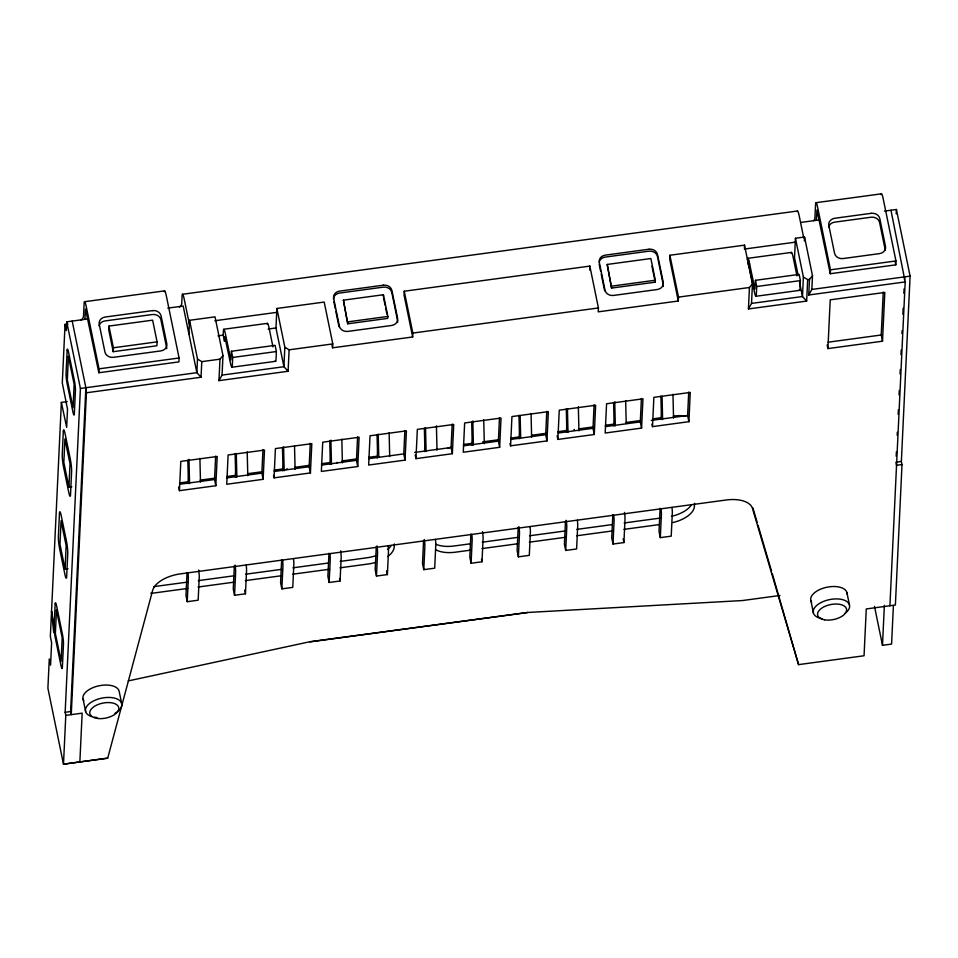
<?xml version="1.0" encoding="UTF-8"?>
<svg xmlns="http://www.w3.org/2000/svg" width="958" height="958" viewBox="0 0 958 958"><rect width="100%" height="100%" fill="white"/><g stroke="black" fill="none" stroke-linecap="round" stroke-linejoin="round"><path stroke-width="1.44" d="M187.049 572.453L185.972 595.481L187.241 601.672L198.162 600.199L199.24 577.183A8.131 0.91 82.3 0 0 198.725 570.058M188.079 483.61L188.223 477.647A18.489 2.072 82.3 0 0 188.211 475.479L187.84 460.163M235.381 477.204L235.524 471.24A18.489 2.072 82.3 0 0 235.524 469.073L235.141 453.769M282.694 470.797L282.838 464.846A18.489 2.072 82.3 0 0 282.826 462.666L282.454 447.362M329.995 464.402L330.139 458.439A18.489 2.072 82.3 0 0 330.127 456.259L329.756 440.955M377.308 457.996L377.44 452.032A18.489 2.072 82.3 0 0 377.44 449.853L377.057 434.549M424.61 451.589L424.753 445.626A18.489 2.072 82.3 0 0 424.741 443.446L424.37 428.142M471.911 445.183L472.054 439.219A18.489 2.072 82.3 0 0 472.054 437.052L471.671 421.748M519.224 438.776L519.368 432.824A18.489 2.072 82.3 0 0 519.356 430.645L518.985 415.341M566.525 432.381L566.669 426.418A18.489 2.072 82.3 0 0 566.669 424.238L566.286 408.934M613.839 425.975L613.982 420.011A18.489 2.072 82.3 0 0 613.97 417.832L613.599 402.528M661.14 419.568L661.283 413.605A18.489 2.072 82.3 0 0 661.283 411.425L660.9 396.121M67.192 401.641L61.372 402.42L50.343 636.519L51.612 642.71L50.558 665.151L49.277 658.948L47.9 688.227L63.491 764.173L107.703 758.161L152.645 590.391A27.71 14.31 -11.6 0 1 180.344 573.878L726.188 499.992A27.71 14.31 -11.6 0 1 752.497 508.435L798.565 664.636L864.056 655.763L866.271 608.953L895.383 605.013L902.005 464.558L901.358 461.457L910.1 276.132L896.425 209.491L884.462 211.107M67.958 323.996L65.048 324.391L62.294 382.913L67.515 409.234L66.665 427.352L61.372 402.42M87.897 318.954L66.737 321.816L66.33 330.594L65.048 324.391M65.06 569.088L66.162 545.677L61.072 520.889L59.971 544.288L65.06 569.088L67.97 568.693M68.916 487.155L70.018 463.744L64.928 438.956L63.827 462.367L68.916 487.155L71.826 486.76M107.703 758.161L63.491 764.173L65.791 715.375L65.156 712.285L80.412 388.457L66.737 321.816M84.927 319.349L85.525 309.039L98.842 372.734L178.906 361.896L179.086 357.993L166.357 296.01A11.089 1.233 82.3 0 0 164.249 291.687M85.873 387.715L86.424 392.768L71.251 714.644L70.605 711.543L85.873 387.715L72.197 321.074M79.861 761.933L82.16 713.159L65.791 715.375M98.842 372.734L99.033 368.83L86.304 306.847A11.089 1.233 82.3 0 0 84.124 303.399L83.526 316.08A11.089 5.724 -11.6 0 1 80.795 320.188M108.949 326.079L108.769 329.983L113.224 351.682L156.884 345.766L157.076 341.862L152.621 320.164L108.949 326.079L113.403 347.778L113.224 351.682M179.433 490.664L180.811 461.397L217.203 456.475L215.825 485.73L179.433 490.664L178.667 486.939M188.906 333.947L189.552 320.295L215.023 316.847L222.974 355.586L222.064 375.093L218.963 380.637L288.107 371.273L289.112 349.814L284.837 347.215L276.886 308.464L324.199 302.069L332.785 343.91L332.606 347.814L412.659 336.976L412.838 333.073L404.252 291.22L589.841 266.096L598.427 307.949L598.247 311.841L678.3 301.004L678.492 297.112L669.893 255.259L744.498 245.164L752.449 283.903L751.527 303.411L748.438 308.955L806.66 301.075L807.666 279.616L803.391 277.006L795.439 238.267L804.54 237.033L812.492 275.784L811.845 289.436L808.756 294.98L905.19 281.927L890.964 210.233M189.552 320.295L197.504 359.034L196.869 372.686L201.048 377.248L86.424 392.768M187.241 601.672L188.331 578.656A8.131 0.91 82.3 0 0 187.984 572.932M201.048 377.248L201.779 361.645L197.504 359.034M218.963 380.637L219.981 359.178L222.974 355.586M215.825 485.73L214.544 479.527L215.646 456.128M231.441 351.251L232.71 357.454L232.327 365.645A10.346 1.162 82.3 0 1 230.291 362.435L224.783 336.581L224.471 341.323L223.202 335.12L223.406 330.821A10.346 1.162 82.3 0 1 225.441 334.043L230.89 359.873L231.441 351.251L275.114 345.347L276.383 351.538L276 359.741A10.346 1.162 82.3 0 1 275.162 360.819M246.206 565.052A8.131 0.91 82.3 0 1 246.553 570.776L245.464 593.792L234.554 595.277L235.632 572.249A8.131 0.91 82.3 0 0 235.105 565.124M263.127 479.323L264.504 450.068L228.112 454.99L226.735 484.257L263.127 479.323L261.857 473.132L262.959 449.721M288.107 371.273L283.927 366.722L275.964 327.971L276.886 308.464M274.048 477.85L275.425 448.584L311.817 443.662L310.428 472.929L274.048 477.85L273.533 475.372M284.837 347.215L283.927 366.722L222.064 375.093M281.664 559.652L280.586 582.668L281.856 588.871L292.777 587.386L293.855 564.37A8.131 0.91 82.3 0 0 293.507 558.646M281.856 588.871L282.945 565.855A8.131 0.91 82.3 0 0 282.598 560.131M310.428 472.929L309.159 466.726L310.26 443.315M328.977 553.245L327.887 576.261L329.157 582.464L340.078 580.991L341.168 557.963A8.131 0.91 82.3 0 0 340.641 550.838M329.157 582.464L330.247 559.448A8.131 0.91 82.3 0 0 329.899 553.724M343.395 300.153L347.754 323.804L387.774 318.379L387.87 316.439L383.416 294.741L343.395 300.153L347.754 323.804M357.741 466.522L359.118 437.255L322.726 442.189L321.349 471.444L357.741 466.522L356.472 460.319L357.574 436.908M383.332 296.693L383.416 294.741M388.122 545.844A8.131 0.91 82.3 0 1 388.469 551.569L387.391 574.584L376.47 576.057L377.56 553.041A8.131 0.91 82.3 0 0 377.033 545.916M404.252 291.22L404.072 295.124L412.659 336.976M394.337 543.94L394.193 546.91A25.866 13.364 -11.6 0 1 387.822 556.49M405.042 460.115L406.42 430.849L370.039 435.782L368.65 465.037L405.042 460.115L403.773 453.912L404.875 430.501M415.964 458.642L417.341 429.376L453.733 424.454L452.356 453.709L415.964 458.642L415.197 454.918M423.592 540.432L422.502 563.46L423.771 569.651L434.692 568.178L435.782 545.162A8.131 0.91 82.3 0 0 435.435 539.438M423.771 569.651L424.861 546.635A8.131 0.91 82.3 0 0 424.334 539.51M452.356 453.709L451.074 447.506L452.188 424.107M470.893 534.037L469.803 557.053L471.085 563.256L481.994 561.771L483.083 538.755A8.131 0.91 82.3 0 0 482.557 531.63M471.085 563.256L472.162 540.228A8.131 0.91 82.3 0 0 471.827 534.504M499.657 447.302L501.034 418.047L464.654 422.969L463.265 452.236L499.657 447.302L498.388 441.111L499.489 417.7M510.578 445.829L511.955 416.562L548.347 411.641L546.97 440.908L510.578 445.829L510.063 443.35M530.049 526.625A8.131 0.91 82.3 0 1 530.385 532.349L529.307 555.365L518.386 556.849L519.476 533.834A8.131 0.91 82.3 0 0 518.949 526.696M546.97 440.908L545.689 434.704L546.79 411.293M557.879 439.423L559.256 410.168L595.648 405.234L594.271 434.501L557.879 439.423L557.113 435.71M565.507 521.224L564.418 544.24L565.699 550.443L576.608 548.97L577.698 525.942A8.131 0.91 82.3 0 0 577.351 520.218M565.699 550.443L566.777 527.427A8.131 0.91 82.3 0 0 566.25 520.302M589.661 270L589.841 266.096M594.271 434.501L593.002 428.298L594.104 404.887M607.216 264.444L611.575 288.083L655.248 282.179L655.332 280.227L650.877 258.528L607.216 264.444L611.575 288.083M612.809 514.817L611.731 537.845L613 544.036L623.921 542.563L624.999 519.547A8.131 0.91 82.3 0 0 624.484 512.41M613 544.036L614.09 521.02A8.131 0.91 82.3 0 0 613.743 515.296M641.573 428.094L642.962 398.827L606.57 403.761L605.193 433.016L641.573 428.094L640.303 421.891L641.405 398.48M652.494 426.621L653.871 397.354L690.263 392.433L688.886 421.688L652.494 426.621L651.991 424.131M669.893 255.259L669.714 259.163L678.3 301.004M671.965 507.417A8.131 0.91 82.3 0 1 672.312 513.141L671.223 536.157L660.313 537.63L661.391 514.614A8.131 0.91 82.3 0 0 661.044 508.89M688.886 421.688L687.616 415.485L688.718 392.085M694.55 503.309L694.418 506.267A25.866 13.364 -11.6 0 1 672.732 522.565M744.378 247.763L744.498 245.164M799.176 289.879A10.346 1.162 82.3 0 0 800.002 288.801L800.397 280.598L799.116 274.407L755.455 280.311L756.724 286.514L756.341 294.705A10.346 1.162 82.3 0 1 754.293 291.495L749.276 267.007L749.455 263.103A10.346 1.162 82.3 0 0 748.246 258.804L747.791 258.325L747.42 259.881M748.438 308.955L749.443 287.496L752.449 283.903M755.455 280.311L754.904 288.933L749.455 263.103M795.439 238.267L794.517 257.774L798.062 274.994M804.361 240.937L804.54 237.033M803.391 277.006L802.481 296.525L806.66 301.075M808.756 294.98L809.486 279.377L812.492 275.784M816.36 220.328L816.958 210.018L830.275 273.713L895.778 264.851L895.958 260.947L883.24 198.953A11.089 1.233 82.3 0 0 881.132 194.642M830.275 273.713L830.466 269.821L817.737 207.826A11.089 1.233 82.3 0 0 815.545 204.377L814.911 218.029A9.233 4.766 -11.6 0 1 813.57 220.639M827.916 348.592L830.215 299.83L884.809 292.441L882.51 341.204L827.916 348.592L827.161 344.88M882.51 341.204L881.228 335.001L883.252 292.154M896.209 213.885L896.425 209.491M893.395 605.6L891.587 644.075L882.486 645.309L884.366 605.348M896.185 456.212L896.401 451.733M897.179 435.291L897.311 432.309M898.161 414.371L898.376 409.88M899.071 394.935L899.287 390.457M900.065 374.015L900.269 369.537M900.975 354.592L901.191 350.101M901.969 333.659L902.101 330.678M902.879 314.236L903.166 308.26M903.861 293.316L904.077 288.825M904.496 279.868L904.639 276.874M889.922 605.743L905.19 281.927M748.713 265.857L747.611 258.54M336.701 463.157L337.204 462.319M573.734 430.298L574.357 429.435M286.131 469.671L287.22 468.737M128.24 680.922L309.961 641.716L527.774 612.473L742.39 600.558L779.968 595.481M84.508 301.722L164.572 290.885M815.941 202.701L881.444 193.827M182.487 294.274L797.475 211.011M167.794 308.129L183.182 306.045L196.869 372.686L80.412 388.457M800.972 222.412L819.27 219.933M214.843 320.738L276.706 312.368M744.306 249.068L795.26 242.17M223.777 329.253L267.438 323.349M749.276 267.007L747.791 258.325L791.452 252.409M113.403 347.778L157.076 341.862M218.005 335.827L223.202 335.12M268.168 329.025L275.964 327.971M347.838 321.852L387.87 316.439M611.671 286.143L655.332 280.227M99.033 368.83L179.086 357.993M830.466 269.821L895.958 260.947M201.779 361.645L219.981 359.178M232.71 357.454L276.383 351.538M289.112 349.814L332.785 343.91M412.838 333.073L598.427 307.949M678.492 297.112L749.443 287.496M756.724 286.514L800.397 280.598M807.666 279.616L809.486 279.377M231.956 367.213L275.629 361.31M755.97 296.273L799.643 290.37M811.845 289.436L910.1 276.132M751.527 303.411L802.481 296.525L799.535 282.167M828.119 342.198L881.228 335.001M179.481 482.94L188.343 481.742M200.174 480.138L214.963 478.138M226.783 476.533L235.656 475.336M247.487 473.731L262.264 471.731M274.096 470.127L282.957 468.929M294.789 467.324L309.566 465.325M321.397 463.72L330.271 462.522M342.09 460.918L356.879 458.918M368.71 457.325L373.141 456.715A25.866 13.364 -11.6 0 1 377.548 456.331M463.433 444.5L472.306 443.291M482.652 441.889L498.914 439.698M510.734 438.093L519.607 436.896M531.439 435.291L546.216 433.291M558.047 431.687L566.908 430.489M578.74 428.885L593.529 426.885M605.348 425.28L614.222 424.083M626.053 422.478L640.83 420.478M652.661 418.886L661.523 417.676M179.613 484.257L214.544 479.527M226.914 477.862L261.857 473.132M274.228 471.456L309.159 466.726M321.529 465.049L356.472 460.319M368.842 458.642L403.773 453.912M414.694 452.439L451.074 447.506M463.456 445.841L498.388 441.111M510.758 439.435L545.689 434.704M558.059 433.028L593.002 428.298M605.372 426.621L640.303 421.891M651.224 420.418L687.616 415.485M895.91 462.199L901.358 461.457M902.005 464.558L896.544 465.289L896.113 463.229M153.927 586.631L187.936 582.033M198.282 580.632L233.764 575.83M245.583 574.225L282.55 569.22M292.897 567.819L328.378 563.017M340.198 561.412L366.806 557.807A25.866 13.364 -11.6 0 0 375.56 555.808M470.402 543.785L454.14 545.988A25.866 13.364 -11.6 0 1 435.818 544.216M482.233 542.192L517.715 537.378M529.534 535.785L565.016 530.983M576.848 529.379L612.33 524.577M624.149 522.972L661.116 517.967M187.72 588.428L155.208 592.834A25.866 13.364 -11.6 0 1 150.789 593.218M198.078 587.026L233.548 582.225M245.38 580.62L280.862 575.818M292.693 574.213L329.648 569.22M339.994 567.819L368.088 564.011A25.866 13.364 -11.6 0 0 375.416 562.454M470.198 550.191L455.421 552.191A25.866 13.364 -11.6 0 1 436.13 549.952M482.03 548.587L517.512 543.785M529.331 542.18L566.286 537.175M576.644 535.773L612.114 530.971M623.945 529.379L659.427 524.565M65.156 712.285L70.605 711.543M309.949 641.884L527.774 612.473M748.857 265.665L748.246 263.055M752.916 507.968L757.143 522.302M757.982 525.164L771.501 571.028M772.352 573.89L798.565 664.636M895.191 261.965L895.778 264.851M885.324 250.337L879.588 222.448A7.389 6.275 2.7 0 0 871.038 217.227L834.658 222.16A7.389 6.275 2.7 0 0 828.646 227.154M803.75 238.015L799.259 216.137A11.089 1.233 82.3 0 0 797.295 211.251M874.498 606.39L882.486 645.309M796.972 275.916L793.128 257.187A10.346 1.162 82.3 0 0 791.152 253.163M846.884 592.451L849.435 604.845M810.887 600.69L813.438 613.084M651.979 266.264L655.248 282.179M660.313 537.63L659.032 531.439L660.122 508.243M599.205 264.276L600.642 271.246M601.217 274.036L604.654 290.777M623.155 538.839L623.921 542.563M518.386 556.849L517.116 550.646L518.194 527.355M481.491 559.292L481.994 561.771M383.619 298.13L385.104 305.363M385.703 308.26L386.888 314.044M333.851 301.638L335.288 308.608M335.851 311.398L339 326.738M386.625 570.86L387.391 574.584M332.007 344.928L332.606 347.814M376.47 576.057L375.201 569.866L376.278 546.563M339.575 578.512L340.078 580.991M272.958 346.856L269.114 328.127A10.346 1.162 82.3 0 0 267.15 324.103M244.697 590.08L245.464 593.792M189.373 324.187L184.283 299.399A11.089 1.233 82.3 0 0 182.092 295.95L181.733 303.758A9.233 4.766 -11.6 0 1 179.457 307.171M234.554 595.277L233.273 589.074L234.339 565.663M121.642 703.376L119.091 690.969A18.477 9.544 -11.6 0 0 96.83 686.311A18.477 9.544 -11.6 0 0 83.837 700.741M83.095 699.208L85.645 711.614M747.791 258.325L748.928 265.773M747.994 258.409L749.012 265.977M748.246 258.804L749.096 266.252M811.63 602.223A18.477 9.544 -11.6 0 1 826.179 587.386A18.477 9.544 -11.6 0 1 847.076 594.104M821.94 618.64A18.477 9.544 -11.6 0 1 816.479 605.66A18.477 9.544 -11.6 0 1 842.669 599.672A18.477 9.544 -11.6 0 1 845.076 613.348M91.597 716.548A18.477 9.544 -11.6 0 1 90.723 702.585A18.477 9.544 -11.6 0 1 117.187 699.005A18.477 9.544 -11.6 0 1 114.984 713.375M96.986 717.494A18.477 9.544 -11.6 0 1 94.147 717.171M333.456 299.147A7.389 6.275 2.7 0 1 339.575 293.052L383.236 287.149A7.389 6.275 2.7 0 1 391.786 292.358L397.51 320.247A7.389 6.275 2.7 0 1 397.51 322.427M599.217 262.097A7.389 6.275 2.7 0 1 605.216 257.091L648.877 251.176A7.389 6.275 2.7 0 1 657.428 256.397L663.164 284.286A7.389 6.275 2.7 0 1 663.152 286.466M391.175 545.593A25.866 13.364 -11.6 0 1 387.499 549.545M691.389 504.95A25.866 13.364 -11.6 0 1 671.462 516.362M447.649 448.452A25.866 13.364 -11.6 0 1 451.721 446.895M673.354 416.083A25.866 13.364 -11.6 0 1 686 416.179M166.74 348.724A7.389 6.275 2.7 0 0 166.62 347.634L160.896 319.733A7.389 6.275 2.7 0 0 152.346 314.523L105.045 320.93A7.389 6.275 2.7 0 0 99.033 325.936M331.42 464.379A25.866 2.886 82.3 0 0 331.408 461.325L330.929 441.854A7.389 0.826 82.3 0 1 330.989 440.117M342.341 462.894A25.866 2.886 82.3 0 0 342.329 459.852L341.85 440.369A7.389 0.826 82.3 0 1 341.862 439.099M199.947 458.307A7.389 0.826 82.3 0 0 199.935 459.589L200.414 479.06A25.866 2.886 82.3 0 1 200.414 482.114M189.504 483.586A25.866 2.886 82.3 0 0 189.492 480.545L189.013 461.061A7.389 0.826 82.3 0 1 189.073 459.337M247.248 451.901A7.389 0.826 82.3 0 0 247.236 453.182L247.715 472.653A25.866 2.886 82.3 0 1 247.727 475.707M236.806 477.18A25.866 2.886 82.3 0 0 236.794 474.138L236.315 454.655A7.389 0.826 82.3 0 1 236.339 453.385M294.537 446.081A7.389 0.826 82.3 0 0 294.537 446.775L295.028 466.259A25.866 2.886 82.3 0 1 295.028 469.3M284.119 470.785A25.866 2.886 82.3 0 0 284.107 467.732L283.628 448.248A7.389 0.826 82.3 0 1 283.64 446.979M389.176 432.693A7.389 0.826 82.3 0 0 389.152 433.962L389.631 453.445A25.866 2.886 82.3 0 1 389.643 456.499M378.745 457.026A25.866 2.886 82.3 0 0 378.721 454.93L378.242 435.447A7.389 0.826 82.3 0 1 378.254 434.166M436.525 425.831A7.389 0.826 82.3 0 0 436.465 427.567L436.944 447.039A25.866 2.886 82.3 0 1 436.956 450.092M426.035 451.565A25.866 2.886 82.3 0 0 426.023 448.524L425.544 429.04A7.389 0.826 82.3 0 1 425.556 427.759M483.778 419.879A7.389 0.826 82.3 0 0 483.766 421.161L484.245 440.632A25.866 2.886 82.3 0 1 484.257 443.686M473.336 445.159A25.866 2.886 82.3 0 0 473.336 442.117L472.857 422.634A7.389 0.826 82.3 0 1 472.917 420.909M531.091 413.473A7.389 0.826 82.3 0 0 531.079 414.754L531.558 434.237A25.866 2.886 82.3 0 1 531.558 437.279M520.661 437.818A25.866 2.886 82.3 0 0 520.637 435.71L520.158 416.227A7.389 0.826 82.3 0 1 520.158 415.533M578.44 406.623A7.389 0.826 82.3 0 0 578.381 408.348L578.86 427.831A25.866 2.886 82.3 0 1 578.871 430.872M567.95 432.357A25.866 2.886 82.3 0 0 567.938 429.304L567.459 409.832A7.389 0.826 82.3 0 1 567.483 408.551M625.706 400.672A7.389 0.826 82.3 0 0 625.694 401.941L626.173 421.424A25.866 2.886 82.3 0 1 626.185 423.532M615.264 425.951A25.866 2.886 82.3 0 0 615.252 422.897L614.773 403.426A7.389 0.826 82.3 0 1 614.832 401.689M673.007 394.265A7.389 0.826 82.3 0 0 672.995 395.546L673.474 415.018A25.866 2.886 82.3 0 1 673.486 418.071M662.565 419.544A25.866 2.886 82.3 0 0 662.553 416.502L662.074 397.019A7.389 0.826 82.3 0 1 662.074 396.325M55.205 603.839L53.72 632.46L51.528 611.144L54.103 627.25A7.389 0.826 82.3 0 0 55.193 637.357L60.917 665.247A7.389 0.826 82.3 0 0 62.366 667.546L63.479 644.135A7.389 0.826 82.3 0 0 62.39 634.04L56.654 606.139A7.389 0.826 82.3 0 0 55.205 603.839M59.48 513.141L58.378 536.54A9.233 1.03 82.3 0 0 59.731 549.173L64.821 573.962A9.233 1.03 82.3 0 0 66.641 576.836L67.755 553.425A9.233 1.03 82.3 0 0 66.389 540.803L61.3 516.003A9.233 1.03 82.3 0 0 59.48 513.141M63.336 431.208L62.234 454.607A9.233 1.03 82.3 0 0 63.599 467.241L68.689 492.029A9.233 1.03 82.3 0 0 70.509 494.903L71.611 471.492A9.233 1.03 82.3 0 0 70.257 458.87L65.156 434.07A9.233 1.03 82.3 0 0 63.336 431.208M67.156 350.245L66.054 373.656A7.389 0.826 82.3 0 0 67.144 383.751L72.868 411.653A7.389 0.826 82.3 0 0 74.329 413.952L75.431 390.541A7.389 0.826 82.3 0 0 74.341 380.446L68.617 352.544A7.389 0.826 82.3 0 0 67.156 350.245M56.474 610.042L55.372 633.454L61.096 661.343L62.198 637.944L56.474 610.042M68.425 356.448L67.323 379.859L73.047 407.749L74.161 384.338L68.425 356.448M152.526 310.62L105.224 317.026A7.389 6.275 2.7 0 0 99.225 324.211L104.949 352.101A7.389 6.275 2.7 0 0 113.499 357.322L160.8 350.915A7.389 6.275 2.7 0 0 166.812 343.73L161.076 315.841A7.389 6.275 2.7 0 0 152.526 310.62M871.229 213.323L834.837 218.256A7.389 6.275 2.7 0 0 828.826 225.441L834.562 253.331A7.389 6.275 2.7 0 0 843.112 258.552L879.492 253.619A7.389 6.275 2.7 0 0 885.503 246.434L879.779 218.544A7.389 6.275 2.7 0 0 871.229 213.323M383.332 285.197L339.659 291.1A7.389 6.275 2.7 0 0 333.659 298.285L339.383 326.187A7.389 6.275 2.7 0 0 347.934 331.396L391.606 325.481A7.389 6.275 2.7 0 0 397.606 318.307L391.882 290.406A7.389 6.275 2.7 0 0 383.332 285.197M648.973 249.224L605.3 255.139A7.389 6.275 2.7 0 0 599.301 262.324L605.025 290.226A7.389 6.275 2.7 0 0 613.575 295.435L657.248 289.52A7.389 6.275 2.7 0 0 663.247 282.335L657.523 254.445A7.389 6.275 2.7 0 0 648.973 249.236M824.467 619.802A14.777 7.64 -11.6 0 0 846.621 610.09A14.777 7.64 -11.6 0 0 825.113 606.294A14.777 7.64 -11.6 0 0 824.467 619.802M96.674 718.332A14.777 7.64 -11.6 0 0 118.828 708.621A14.777 7.64 -11.6 0 0 97.321 704.825A14.777 7.64 -11.6 0 0 96.674 718.332"/></g></svg>
